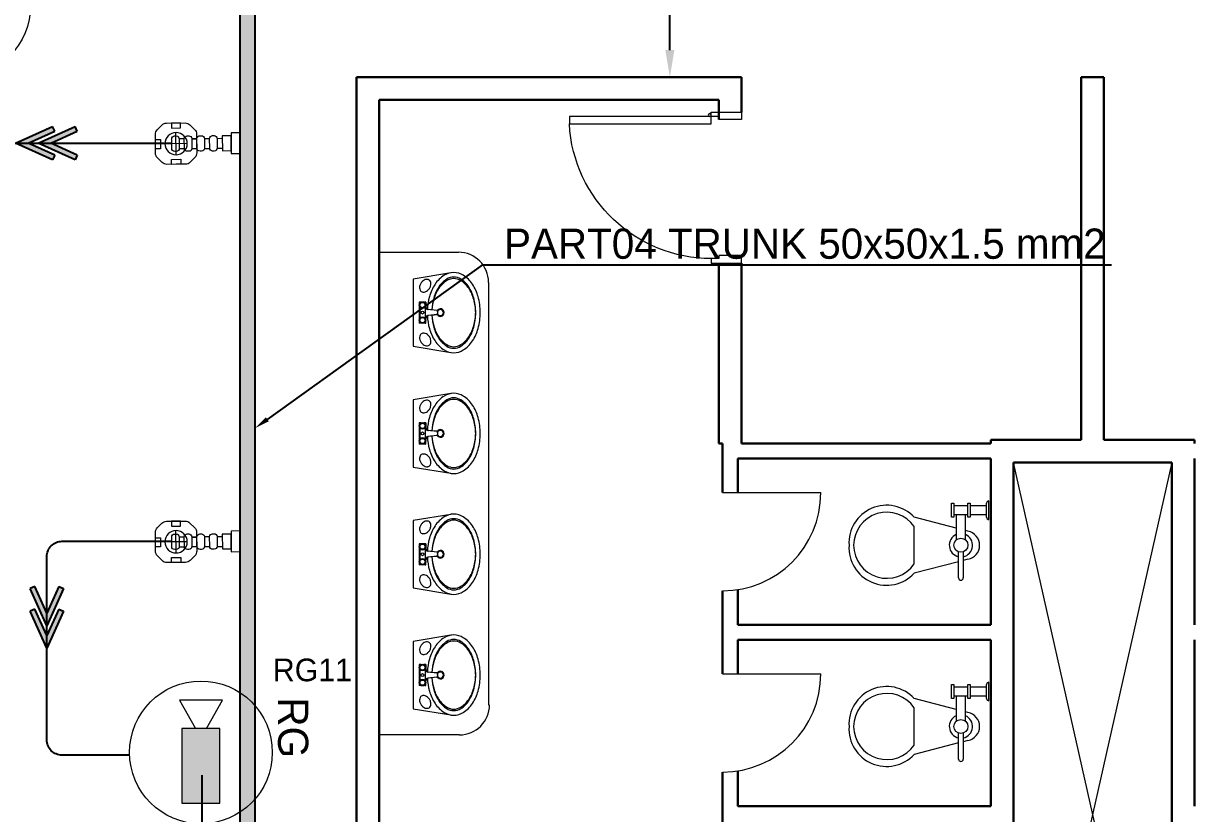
# Model space of a CAD drawing. Extents: x -15 to 352, y 223 to 399.
# Drawn here: x 43.92 to 51.68, y 341.4 to 346.63 of the extents above; entities that cross this region are included whole.
import ezdxf
from ezdxf import colors
from ezdxf.entities.mleader import LeaderData, LeaderLine
from ezdxf.enums import TextEntityAlignment as Align
from ezdxf.math import Vec2, Vec3

# ---------------------------------------------------------------- set-up
doc = ezdxf.new("R2010")
doc.units = 0
doc.header["$LTSCALE"] = 0.15
doc.linetypes.add('CONTINOUS', pattern=[0])
doc.layers.get('0').update_dxf_attribs({"color": 252})
doc.layers.get('Defpoints').update_dxf_attribs({"color": 252})
for name, color, linetype in [('0 CCTV', 252, 'Continuous'), ('0 sockets', 252, 'Continuous'), ('0 sound', 252, 'Continuous'), ('AUTOINCR', 7, 'Continuous'), ('CCTV', 4, 'Continuous'), ('CPTOOLS-TRAY', 1, 'Continuous')]:
    doc.layers.add(name, color=color, linetype=linetype)
for name, color, linetype, lineweight in [('0 LEGEND', 140, 'Continuous', 0), ('anal', 252, 'Continuous', 20), ('DOOR', 252, 'Continuous', 20), ('E-LT-CKT-NM', 7, 'Continuous', 30), ('EL-PULL BOX-50', 3, 'Continuous', 0), ('FIXT', 252, 'Continuous', 9), ('FUR', 252, 'Continuous', 9), ('sofa', 252, 'Continuous', 9), ('T-CCTV', 7, 'Continuous', 0), ('TMG-LC-ACCEORISE', 1, 'Continuous', 0), ('wall', 252, 'Continuous', 30), ('WC', 252, 'Continuous', 9)]:
    doc.layers.add(name, color=color, linetype=linetype, lineweight=lineweight)
doc.styles.add('SDC-TEXT-ARB', font='sdc-arb.shx')
doc.dimstyles.get("Standard").update_dxf_attribs({"dimtxt": 0.18, "dimasz": 0.18, "dimexe": 0.18, "dimexo": 0.0625, "dimgap": 0.09, "dimtad": 0, "dimtih": 1, "dimtoh": 1, "dimdec": 4, "dimzin": 0, "dimdsep": 46, "dimtxsty": 'Standard', "dimcen": 0.09, "dimadec": 0, "dimazin": 0, "dimtfac": 1, "dimtdec": 4, "dimtofl": 0, "dimtmove": 0, "dimatfit": 3, "dimfxl": 1, "dimtolj": 1, "dimtzin": 0, "dimarcsym": 0})

# ---------------------------------------------------------------- blocks, each defined once
blk = doc.blocks.new('D100')
at = {"layer": 'DOOR'}
for points in [[(0.03, 0.2), (0.03, 1.14), (0.0785, 1.14), (0.0785, 0.2)], [(0.03, 0.2), (0, 0.2), (0, 0), (0.05, 0), (0.05, 0.15), (0.03, 0.15)], [(0.97, 0.2), (1, 0.2), (1, 0), (0.95, 0), (0.95, 0.15), (0.97, 0.15)]]:
    blk.add_lwpolyline(points, close=True, dxfattribs=at)
blk.add_circle((0.02, 0.21), 0.01, dxfattribs=at)
blk.add_arc((0.0286, 0.2), 0.9414, 0.00288, 86.9663, dxfattribs=at)
blk = doc.blocks.new('ARCH')
at = {"layer": 'anal'}
for p, q in [((46.275, 345.1171), (46.8, 345.1171)), ((47, 344.9171), (47, 342.1171)), ((46.8062, 341.9207), (46.275, 341.9207))]:
    blk.add_line(p, q, dxfattribs=at)
for centre, start, end in [((46.8, 344.9171), 0, 90), ((46.8062, 342.1207), 270, 0)]:
    blk.add_arc(centre, 0.2, start, end, dxfattribs=at)
at = {"layer": 'DOOR'}
for p, q in [((48.55, 343.525), (49.2, 343.525)), ((48.55, 342.325), (49.2, 342.325))]:
    blk.add_line(p, q, dxfattribs=at)
for centre in [(48.55, 343.525), (48.55, 342.325)]:
    blk.add_arc(centre, 0.65, 270, 0, dxfattribs=at)
at = {"layer": 'FIXT'}
for p, q in [((46.7501, 344.981), (46.5, 344.9396)), ((46.5, 344.9396), (46.5, 344.4946)), ((46.544, 344.7861), (46.5395, 344.7871)), ((46.5528, 344.7871), (46.5395, 344.7871)), ((46.5395, 344.7871), (46.5395, 344.6471)), ((46.544, 344.7861), (46.544, 344.7797)), ((46.5509, 344.7861), (46.544, 344.7861)), ((46.544, 344.7544), (46.544, 344.6797)), ((46.5845, 344.7871), (46.5712, 344.7871)), ((46.58, 344.7861), (46.5731, 344.7861)), ((46.58, 344.7861), (46.5845, 344.7871)), ((46.58, 344.7861), (46.58, 344.7797)), ((46.58, 344.7544), (46.58, 344.6797)), ((46.5845, 344.7871), (46.5845, 344.7562)), ((46.6621, 344.7303), (46.5979, 344.737)), ((46.6635, 344.7311), (46.616, 344.7351)), ((46.6621, 344.7303), (46.6635, 344.7311)), ((46.544, 344.6481), (46.5395, 344.6471)), ((46.5528, 344.6471), (46.5395, 344.6471)), ((46.544, 344.6481), (46.544, 344.6544)), ((46.5509, 344.6481), (46.544, 344.6481)), ((46.5845, 344.6471), (46.5712, 344.6471)), ((46.58, 344.6481), (46.5731, 344.6481)), ((46.58, 344.6481), (46.58, 344.6544)), ((46.58, 344.6481), (46.5845, 344.6471)), ((46.5845, 344.6471), (46.5845, 344.6779)), ((46.6621, 344.7038), (46.5979, 344.6971)), ((46.6635, 344.7031), (46.616, 344.699)), ((46.6621, 344.7038), (46.6635, 344.7031)), ((46.5, 344.4946), (46.7501, 344.4532)), ((46.7501, 344.181), (46.5, 344.1396)), ((46.5, 344.1396), (46.5, 343.6946)), ((46.544, 343.9861), (46.5395, 343.9871)), ((46.5528, 343.9871), (46.5395, 343.9871)), ((46.5395, 343.9871), (46.5395, 343.8471)), ((46.544, 343.9861), (46.544, 343.9797)), ((46.5509, 343.9861), (46.544, 343.9861)), ((46.544, 343.9544), (46.544, 343.8797)), ((46.5845, 343.9871), (46.5712, 343.9871)), ((46.58, 343.9861), (46.5731, 343.9861)), ((46.58, 343.9861), (46.5845, 343.9871)), ((46.58, 343.9861), (46.58, 343.9797)), ((46.58, 343.9544), (46.58, 343.8797)), ((46.5845, 343.9871), (46.5845, 343.9562)), ((46.5845, 343.8471), (46.5845, 343.8779)), ((46.6621, 343.9303), (46.5979, 343.937)), ((46.6621, 343.9038), (46.5979, 343.8971)), ((46.6635, 343.9311), (46.616, 343.9351)), ((46.6635, 343.9031), (46.616, 343.899)), ((46.6621, 343.9303), (46.6635, 343.9311)), ((46.6621, 343.9038), (46.6635, 343.9031)), ((46.544, 343.8481), (46.5395, 343.8471)), ((46.5528, 343.8471), (46.5395, 343.8471)), ((46.544, 343.8481), (46.544, 343.8544)), ((46.5509, 343.8481), (46.544, 343.8481)), ((46.5845, 343.8471), (46.5712, 343.8471)), ((46.58, 343.8481), (46.5731, 343.8481)), ((46.58, 343.8481), (46.58, 343.8544)), ((46.58, 343.8481), (46.5845, 343.8471)), ((46.5, 343.6946), (46.7501, 343.6532)), ((46.7501, 343.381), (46.5, 343.3396)), ((46.5, 343.3396), (46.5, 342.8946)), ((46.5395, 343.1871), (46.5395, 343.0471)), ((46.544, 343.1861), (46.5395, 343.1871)), ((46.5528, 343.1871), (46.5395, 343.1871)), ((46.544, 343.1861), (46.544, 343.1797)), ((46.5509, 343.1861), (46.544, 343.1861)), ((46.5845, 343.1871), (46.5712, 343.1871)), ((46.58, 343.1861), (46.5731, 343.1861)), ((46.58, 343.1861), (46.5845, 343.1871)), ((46.58, 343.1861), (46.58, 343.1797)), ((46.5845, 343.1871), (46.5845, 343.1562)), ((46.544, 343.1544), (46.544, 343.0797)), ((46.58, 343.1544), (46.58, 343.0797)), ((46.6621, 343.1303), (46.5979, 343.137)), ((46.6621, 343.1038), (46.5979, 343.0971)), ((46.6635, 343.1311), (46.616, 343.1351)), ((46.6635, 343.1031), (46.616, 343.099)), ((46.6621, 343.1303), (46.6635, 343.1311)), ((46.6621, 343.1038), (46.6635, 343.1031)), ((46.544, 343.0481), (46.5395, 343.0471)), ((46.5528, 343.0471), (46.5395, 343.0471)), ((46.544, 343.0481), (46.544, 343.0544)), ((46.5509, 343.0481), (46.544, 343.0481)), ((46.5845, 343.0471), (46.5712, 343.0471)), ((46.58, 343.0481), (46.5731, 343.0481)), ((46.58, 343.0481), (46.58, 343.0544)), ((46.58, 343.0481), (46.5845, 343.0471)), ((46.5845, 343.0471), (46.5845, 343.0779)), ((46.5, 342.8946), (46.7501, 342.8532)), ((46.7501, 342.581), (46.5, 342.5396)), ((46.5, 342.5396), (46.5, 342.0946)), ((46.544, 342.3861), (46.5395, 342.3871)), ((46.5528, 342.3871), (46.5395, 342.3871)), ((46.5395, 342.3871), (46.5395, 342.2471)), ((46.544, 342.3861), (46.544, 342.3797)), ((46.5509, 342.3861), (46.544, 342.3861)), ((46.544, 342.3544), (46.544, 342.2797)), ((46.5845, 342.3871), (46.5712, 342.3871)), ((46.58, 342.3861), (46.5731, 342.3861)), ((46.58, 342.3861), (46.5845, 342.3871)), ((46.58, 342.3861), (46.58, 342.3797)), ((46.58, 342.3544), (46.58, 342.2797)), ((46.5845, 342.3871), (46.5845, 342.3562)), ((46.6621, 342.3303), (46.5979, 342.337)), ((46.6635, 342.3311), (46.616, 342.3351)), ((46.6621, 342.3303), (46.6635, 342.3311)), ((46.544, 342.2481), (46.5395, 342.2471)), ((46.5528, 342.2471), (46.5395, 342.2471)), ((46.544, 342.2481), (46.544, 342.2544)), ((46.5509, 342.2481), (46.544, 342.2481)), ((46.5845, 342.2471), (46.5712, 342.2471)), ((46.58, 342.2481), (46.5731, 342.2481)), ((46.58, 342.2481), (46.58, 342.2544)), ((46.58, 342.2481), (46.5845, 342.2471)), ((46.5845, 342.2471), (46.5845, 342.2779)), ((46.6621, 342.3038), (46.5979, 342.2971)), ((46.6635, 342.3031), (46.616, 342.299)), ((46.6621, 342.3038), (46.6635, 342.3031)), ((46.5, 342.0946), (46.7501, 342.0532))]:
    blk.add_line(p, q, dxfattribs=at)
for centre, radius in [((46.562, 344.7671), 0.022), ((46.562, 344.7671), 0.0173), ((46.562, 344.7171), 0.0095), ((46.562, 344.6671), 0.022), ((46.562, 344.6671), 0.0173), ((46.562, 343.9671), 0.022), ((46.562, 343.9671), 0.0173), ((46.562, 343.8671), 0.022), ((46.562, 343.8671), 0.0173), ((46.562, 343.9171), 0.0095), ((46.562, 343.1671), 0.022), ((46.562, 343.1671), 0.0173), ((46.562, 343.1171), 0.0095), ((46.562, 343.0671), 0.022), ((46.562, 343.0671), 0.0173), ((46.562, 342.3671), 0.022), ((46.562, 342.3671), 0.0173), ((46.562, 342.3171), 0.0095), ((46.562, 342.2671), 0.022), ((46.562, 342.2671), 0.0173)]:
    blk.add_circle(centre, radius, dxfattribs=at)
for centre, radius, start, end in [((46.8136, 344.7936), 0.2016, 122.07252, 146.53462), ((46.7695, 344.864), 0.1186, 90, 122.07252), ((46.7695, 344.864), 0.1186, 57.92748, 90), ((46.7254, 344.7936), 0.2016, 33.46538, 57.92748), ((46.5908, 344.8827), 0.0477, 162.15178, 181.68972), ((46.5791, 344.8823), 0.036, 181.68972, 205.92952), ((46.6056, 344.8779), 0.0632, 145, 162.15178), ((46.6056, 344.8779), 0.0632, 127.84822, 145), ((46.5961, 344.8902), 0.0477, 108.31028, 127.84822), ((46.5924, 344.9013), 0.036, 84.07048, 108.31028), ((46.5561, 344.9126), 0.0632, 307.84822, 325), ((46.5936, 344.9135), 0.0237, 55, 84.07048), ((46.5936, 344.9135), 0.0237, 25.92952, 55), ((46.5561, 344.9126), 0.0632, 325, 342.15178), ((46.8836, 344.7474), 0.2855, 146.53462, 164.68757), ((46.5826, 344.9082), 0.036, 1.68972, 25.92952), ((46.5708, 344.9078), 0.0477, 342.15178, 1.68972), ((46.8836, 344.7474), 0.2555, 146.53462, 164.68757), ((46.8836, 344.7374), 0.2555, 146.53462, 164.68757), ((46.8136, 344.7936), 0.1716, 122.07252, 146.53462), ((46.8136, 344.7836), 0.1716, 122.07252, 146.53462), ((46.7695, 344.864), 0.0886, 90, 122.07252), ((46.7695, 344.854), 0.0886, 90, 122.07252), ((46.7695, 344.864), 0.0886, 57.92748, 90), ((46.7695, 344.854), 0.0886, 57.92748, 90), ((46.7254, 344.7936), 0.1716, 33.46538, 57.92748), ((46.7254, 344.7836), 0.1716, 33.46538, 57.92748), ((46.6554, 344.7474), 0.2555, 15.31243, 33.46538), ((46.6554, 344.7374), 0.2555, 15.31243, 33.46538), ((46.6554, 344.7474), 0.2855, 15.31243, 33.46538), ((46.568, 344.8769), 0.0237, 205.92952, 235), ((46.568, 344.8769), 0.0237, 235, 264.07048), ((46.5693, 344.8892), 0.036, 264.07048, 288.31028), ((46.5656, 344.9003), 0.0477, 288.31028, 307.84822), ((46.9943, 344.7171), 0.4003, 164.68757, 176.8829), ((46.9943, 344.7171), 0.3703, 164.68757, 177.31327), ((46.9943, 344.7071), 0.3703, 164.68757, 175.77096), ((46.5447, 344.7171), 0.3703, 0, 15.31243), ((46.5447, 344.7071), 0.3703, 1.54763, 15.31243), ((46.5447, 344.7171), 0.4003, 0, 15.31243), ((46.5333, 344.7671), 0.0115, 315.8561, 44.1439), ((46.562, 344.7958), 0.0115, 225.8561, 314.1439), ((46.562, 344.7383), 0.0115, 45.8561, 134.1439), ((46.5907, 344.7671), 0.0115, 135.8561, 224.1439), ((46.6, 344.7569), 0.02, 186.65267, 264.02226), ((46.6045, 344.7562), 0.02, 180, 254.93868), ((46.681, 344.7171), 0.025, 211.88267, 148.11733), ((46.5652, 344.7171), 0.0978, 352.2121, 7.7879), ((46.5655, 344.7171), 0.099, 351.872, 8.128), ((46.681, 344.7171), 0.02, 90, 148.50071), ((46.681, 344.7171), 0.02, 270, 90), ((46.5333, 344.6671), 0.0115, 315.8561, 44.1439), ((46.562, 344.6958), 0.0115, 225.8561, 314.1439), ((46.562, 344.6383), 0.0115, 45.8561, 134.1439), ((46.5907, 344.6671), 0.0115, 135.8561, 224.1439), ((46.6, 344.6772), 0.02, 95.97774, 173.34733), ((46.6045, 344.6779), 0.02, 105.06132, 180), ((46.9943, 344.7171), 0.4003, 183.1171, 195.31243), ((46.9943, 344.7171), 0.3703, 182.68673, 195.31243), ((46.9943, 344.7271), 0.3703, 184.22904, 195.31243), ((46.681, 344.7171), 0.02, 211.49929, 270), ((46.5447, 344.7271), 0.3703, 344.68757, 358.45237), ((46.5447, 344.7171), 0.3703, 344.68757, 0), ((46.5447, 344.7171), 0.4003, 344.68757, 0), ((46.5791, 344.5518), 0.036, 154.07048, 178.31028), ((46.568, 344.5572), 0.0237, 125, 154.07048), ((46.568, 344.5572), 0.0237, 95.92952, 125), ((46.5693, 344.545), 0.036, 71.68972, 95.92952), ((46.5656, 344.5338), 0.0477, 52.15178, 71.68972), ((46.5561, 344.5216), 0.0632, 35, 52.15178), ((46.8836, 344.6868), 0.2855, 195.31243, 213.46538), ((46.8836, 344.6968), 0.2555, 195.31243, 213.46538), ((46.8836, 344.6868), 0.2555, 195.31243, 213.46538), ((46.6554, 344.6968), 0.2555, 326.53462, 344.68757), ((46.6554, 344.6868), 0.2555, 326.53462, 344.68757), ((46.6554, 344.6868), 0.2855, 326.53462, 344.68757), ((46.5908, 344.5515), 0.0477, 178.31028, 197.84822), ((46.6056, 344.5562), 0.0632, 197.84822, 215), ((46.6056, 344.5562), 0.0632, 215, 232.15178), ((46.5961, 344.544), 0.0477, 232.15178, 251.68972), ((46.5924, 344.5328), 0.036, 251.68972, 275.92952), ((46.5936, 344.5206), 0.0237, 275.92952, 305), ((46.5936, 344.5206), 0.0237, 305, 334.07048), ((46.5561, 344.5216), 0.0632, 17.84822, 35), ((46.5826, 344.526), 0.036, 334.07048, 358.31028), ((46.5708, 344.5263), 0.0477, 358.31028, 17.84822), ((46.8136, 344.6405), 0.2016, 213.46538, 237.92748), ((46.8136, 344.6505), 0.1716, 213.46538, 237.92748), ((46.8136, 344.6405), 0.1716, 213.46538, 237.92748), ((46.7695, 344.5801), 0.0886, 237.92748, 270), ((46.7695, 344.5701), 0.0886, 237.92748, 270), ((46.7695, 344.5801), 0.0886, 270, 302.07252), ((46.7695, 344.5701), 0.0886, 270, 302.07252), ((46.7254, 344.6505), 0.1716, 302.07252, 326.53462), ((46.7254, 344.6405), 0.1716, 302.07252, 326.53462), ((46.7254, 344.6405), 0.2016, 302.07252, 326.53462), ((46.7695, 344.5701), 0.1186, 237.92748, 270), ((46.7695, 344.5701), 0.1186, 270, 302.07252), ((46.7695, 344.064), 0.1186, 90, 122.07252), ((46.7695, 344.064), 0.1186, 57.92748, 90), ((46.6056, 344.0779), 0.0632, 145, 162.15178), ((46.6056, 344.0779), 0.0632, 127.84822, 145), ((46.5961, 344.0902), 0.0477, 108.31028, 127.84822), ((46.5924, 344.1013), 0.036, 84.07048, 108.31028), ((46.5936, 344.1135), 0.0237, 55, 84.07048), ((46.5936, 344.1135), 0.0237, 25.92952, 55), ((46.8836, 343.9474), 0.2855, 146.53462, 164.68757), ((46.5826, 344.1082), 0.036, 1.68972, 25.92952), ((46.5708, 344.1078), 0.0477, 342.15178, 1.68972), ((46.8136, 343.9936), 0.2016, 122.07252, 146.53462), ((46.8136, 343.9936), 0.1716, 122.07252, 146.53462), ((46.8136, 343.9836), 0.1716, 122.07252, 146.53462), ((46.7695, 344.064), 0.0886, 90, 122.07252), ((46.7695, 344.054), 0.0886, 90, 122.07252), ((46.7695, 344.064), 0.0886, 57.92748, 90), ((46.7695, 344.054), 0.0886, 57.92748, 90), ((46.7254, 343.9936), 0.1716, 33.46538, 57.92748), ((46.7254, 343.9836), 0.1716, 33.46538, 57.92748), ((46.7254, 343.9936), 0.2016, 33.46538, 57.92748), ((46.6554, 343.9474), 0.2855, 15.31243, 33.46538), ((46.5908, 344.0827), 0.0477, 162.15178, 181.68972), ((46.5791, 344.0823), 0.036, 181.68972, 205.92952), ((46.568, 344.0769), 0.0237, 205.92952, 235), ((46.568, 344.0769), 0.0237, 235, 264.07048), ((46.5693, 344.0892), 0.036, 264.07048, 288.31028), ((46.5656, 344.1003), 0.0477, 288.31028, 307.84822), ((46.9943, 343.9171), 0.4003, 164.68757, 176.8829), ((46.5561, 344.1126), 0.0632, 307.84822, 325), ((46.5561, 344.1126), 0.0632, 325, 342.15178), ((46.8836, 343.9474), 0.2555, 146.53462, 164.68757), ((46.8836, 343.9374), 0.2555, 146.53462, 164.68757), ((46.6554, 343.9474), 0.2555, 15.31243, 33.46538), ((46.6554, 343.9374), 0.2555, 15.31243, 33.46538), ((46.5447, 343.9171), 0.4003, 0, 15.31243), ((46.5333, 343.9671), 0.0115, 315.8561, 44.1439), ((46.562, 343.9958), 0.0115, 225.8561, 314.1439), ((46.562, 343.9383), 0.0115, 45.8561, 134.1439), ((46.5907, 343.9671), 0.0115, 135.8561, 224.1439), ((46.6, 343.9569), 0.02, 186.65267, 264.02226), ((46.6045, 343.9562), 0.02, 180, 254.93868), ((46.9943, 343.9171), 0.3703, 164.68757, 177.31327), ((46.9943, 343.9071), 0.3703, 164.68757, 175.77096), ((46.5447, 343.9171), 0.3703, 0, 15.31243), ((46.5447, 343.9071), 0.3703, 1.54763, 15.31243), ((46.5333, 343.8671), 0.0115, 315.8561, 44.1439), ((46.562, 343.8958), 0.0115, 225.8561, 314.1439), ((46.5907, 343.8671), 0.0115, 135.8561, 224.1439), ((46.6, 343.8772), 0.02, 95.97774, 173.34733), ((46.6045, 343.8779), 0.02, 105.06132, 180), ((46.9943, 343.9171), 0.4003, 183.1171, 195.31243), ((46.9943, 343.9171), 0.3703, 182.68673, 195.31243), ((46.9943, 343.9271), 0.3703, 184.22904, 195.31243), ((46.681, 343.9171), 0.025, 211.88267, 148.11733), ((46.5652, 343.9171), 0.0978, 352.2121, 7.7879), ((46.5655, 343.9171), 0.099, 351.872, 8.128), ((46.681, 343.9171), 0.02, 90, 148.50071), ((46.681, 343.9171), 0.02, 211.49929, 270), ((46.681, 343.9171), 0.02, 270, 90), ((46.5447, 343.9271), 0.3703, 344.68757, 358.45237), ((46.5447, 343.9171), 0.3703, 344.68757, 0), ((46.5447, 343.9171), 0.4003, 344.68757, 0), ((46.562, 343.8383), 0.0115, 45.8561, 134.1439), ((46.8836, 343.8868), 0.2855, 195.31243, 213.46538), ((46.8836, 343.8968), 0.2555, 195.31243, 213.46538), ((46.8836, 343.8868), 0.2555, 195.31243, 213.46538), ((46.6554, 343.8968), 0.2555, 326.53462, 344.68757), ((46.6554, 343.8868), 0.2555, 326.53462, 344.68757), ((46.6554, 343.8868), 0.2855, 326.53462, 344.68757), ((46.5791, 343.7518), 0.036, 154.07048, 178.31028), ((46.5908, 343.7515), 0.0477, 178.31028, 197.84822), ((46.6056, 343.7562), 0.0632, 197.84822, 215), ((46.568, 343.7572), 0.0237, 125, 154.07048), ((46.6056, 343.7562), 0.0632, 215, 232.15178), ((46.568, 343.7572), 0.0237, 95.92952, 125), ((46.5693, 343.745), 0.036, 71.68972, 95.92952), ((46.5656, 343.7338), 0.0477, 52.15178, 71.68972), ((46.5561, 343.7216), 0.0632, 35, 52.15178), ((46.5561, 343.7216), 0.0632, 17.84822, 35), ((46.5826, 343.726), 0.036, 334.07048, 358.31028), ((46.5708, 343.7263), 0.0477, 358.31028, 17.84822), ((46.8136, 343.8405), 0.2016, 213.46538, 237.92748), ((46.8136, 343.8505), 0.1716, 213.46538, 237.92748), ((46.8136, 343.8405), 0.1716, 213.46538, 237.92748), ((46.7254, 343.8505), 0.1716, 302.07252, 326.53462), ((46.7254, 343.8405), 0.1716, 302.07252, 326.53462), ((46.7254, 343.8405), 0.2016, 302.07252, 326.53462), ((46.5961, 343.744), 0.0477, 232.15178, 251.68972), ((46.5924, 343.7328), 0.036, 251.68972, 275.92952), ((46.5936, 343.7206), 0.0237, 275.92952, 305), ((46.5936, 343.7206), 0.0237, 305, 334.07048), ((46.7695, 343.7701), 0.1186, 237.92748, 270), ((46.7695, 343.7801), 0.0886, 237.92748, 270), ((46.7695, 343.7701), 0.0886, 237.92748, 270), ((46.7695, 343.7801), 0.0886, 270, 302.07252), ((46.7695, 343.7701), 0.0886, 270, 302.07252), ((46.7695, 343.7701), 0.1186, 270, 302.07252), ((46.6056, 343.2779), 0.0632, 127.84822, 145), ((46.5961, 343.2902), 0.0477, 108.31028, 127.84822), ((46.5924, 343.3013), 0.036, 84.07048, 108.31028), ((46.5936, 343.3135), 0.0237, 55, 84.07048), ((46.5936, 343.3135), 0.0237, 25.92952, 55), ((46.8136, 343.1936), 0.2016, 122.07252, 146.53462), ((46.8136, 343.1936), 0.1716, 122.07252, 146.53462), ((46.8136, 343.1836), 0.1716, 122.07252, 146.53462), ((46.7695, 343.264), 0.1186, 90, 122.07252), ((46.7695, 343.264), 0.0886, 90, 122.07252), ((46.7695, 343.254), 0.0886, 90, 122.07252), ((46.7695, 343.264), 0.1186, 57.92748, 90), ((46.7695, 343.264), 0.0886, 57.92748, 90), ((46.7695, 343.254), 0.0886, 57.92748, 90), ((46.7254, 343.1936), 0.1716, 33.46538, 57.92748), ((46.7254, 343.1836), 0.1716, 33.46538, 57.92748), ((46.7254, 343.1936), 0.2016, 33.46538, 57.92748), ((46.5908, 343.2827), 0.0477, 162.15178, 181.68972), ((46.5791, 343.2823), 0.036, 181.68972, 205.92952), ((46.6056, 343.2779), 0.0632, 145, 162.15178), ((46.568, 343.2769), 0.0237, 205.92952, 235), ((46.568, 343.2769), 0.0237, 235, 264.07048), ((46.5693, 343.2892), 0.036, 264.07048, 288.31028), ((46.5656, 343.3003), 0.0477, 288.31028, 307.84822), ((46.5561, 343.3126), 0.0632, 307.84822, 325), ((46.5561, 343.3126), 0.0632, 325, 342.15178), ((46.8836, 343.1474), 0.2855, 146.53462, 164.68757), ((46.5826, 343.3082), 0.036, 1.68972, 25.92952), ((46.5708, 343.3078), 0.0477, 342.15178, 1.68972), ((46.8836, 343.1474), 0.2555, 146.53462, 164.68757), ((46.8836, 343.1374), 0.2555, 146.53462, 164.68757), ((46.6554, 343.1474), 0.2555, 15.31243, 33.46538), ((46.6554, 343.1374), 0.2555, 15.31243, 33.46538), ((46.6554, 343.1474), 0.2855, 15.31243, 33.46538), ((46.5333, 343.1671), 0.0115, 315.8561, 44.1439), ((46.562, 343.1958), 0.0115, 225.8561, 314.1439), ((46.5907, 343.1671), 0.0115, 135.8561, 224.1439), ((46.9943, 343.1171), 0.4003, 164.68757, 176.8829), ((46.9943, 343.1171), 0.3703, 164.68757, 177.31327), ((46.9943, 343.1071), 0.3703, 164.68757, 175.77096), ((46.5447, 343.1171), 0.3703, 0, 15.31243), ((46.5447, 343.1071), 0.3703, 1.54763, 15.31243), ((46.5447, 343.1171), 0.4003, 0, 15.31243), ((46.562, 343.1383), 0.0115, 45.8561, 134.1439), ((46.6, 343.1569), 0.02, 186.65267, 264.02226), ((46.6, 343.0772), 0.02, 95.97774, 173.34733), ((46.6045, 343.1562), 0.02, 180, 254.93868), ((46.6045, 343.0779), 0.02, 105.06132, 180), ((46.9943, 343.1171), 0.4003, 183.1171, 195.31243), ((46.9943, 343.1171), 0.3703, 182.68673, 195.31243), ((46.9943, 343.1271), 0.3703, 184.22904, 195.31243), ((46.681, 343.1171), 0.025, 211.88267, 148.11733), ((46.5652, 343.1171), 0.0978, 352.2121, 7.7879), ((46.5655, 343.1171), 0.099, 351.872, 8.128), ((46.681, 343.1171), 0.02, 90, 148.50071), ((46.681, 343.1171), 0.02, 211.49929, 270), ((46.681, 343.1171), 0.02, 270, 90), ((46.5447, 343.1271), 0.3703, 344.68757, 358.45237), ((46.5447, 343.1171), 0.3703, 344.68757, 0), ((46.5447, 343.1171), 0.4003, 344.68757, 0), ((46.5333, 343.0671), 0.0115, 315.8561, 44.1439), ((46.562, 343.0958), 0.0115, 225.8561, 314.1439), ((46.562, 343.0383), 0.0115, 45.8561, 134.1439), ((46.5907, 343.0671), 0.0115, 135.8561, 224.1439), ((46.8836, 343.0968), 0.2555, 195.31243, 213.46538), ((46.8836, 343.0868), 0.2555, 195.31243, 213.46538), ((46.6554, 343.0968), 0.2555, 326.53462, 344.68757), ((46.6554, 343.0868), 0.2555, 326.53462, 344.68757), ((46.5791, 342.9518), 0.036, 154.07048, 178.31028), ((46.5908, 342.9515), 0.0477, 178.31028, 197.84822), ((46.6056, 342.9562), 0.0632, 197.84822, 215), ((46.568, 342.9572), 0.0237, 125, 154.07048), ((46.568, 342.9572), 0.0237, 95.92952, 125), ((46.5693, 342.945), 0.036, 71.68972, 95.92952), ((46.5656, 342.9338), 0.0477, 52.15178, 71.68972), ((46.5561, 342.9216), 0.0632, 35, 52.15178), ((46.5561, 342.9216), 0.0632, 17.84822, 35), ((46.8836, 343.0868), 0.2855, 195.31243, 213.46538), ((46.5708, 342.9263), 0.0477, 358.31028, 17.84822), ((46.8136, 343.0505), 0.1716, 213.46538, 237.92748), ((46.8136, 343.0405), 0.1716, 213.46538, 237.92748), ((46.7254, 343.0505), 0.1716, 302.07252, 326.53462), ((46.7254, 343.0405), 0.1716, 302.07252, 326.53462), ((46.6554, 343.0868), 0.2855, 326.53462, 344.68757), ((46.6056, 342.9562), 0.0632, 215, 232.15178), ((46.5961, 342.944), 0.0477, 232.15178, 251.68972), ((46.5924, 342.9328), 0.036, 251.68972, 275.92952), ((46.5936, 342.9206), 0.0237, 275.92952, 305), ((46.5936, 342.9206), 0.0237, 305, 334.07048), ((46.5826, 342.926), 0.036, 334.07048, 358.31028), ((46.8136, 343.0405), 0.2016, 213.46538, 237.92748), ((46.7695, 342.9701), 0.1186, 237.92748, 270), ((46.7695, 342.9801), 0.0886, 237.92748, 270), ((46.7695, 342.9701), 0.0886, 237.92748, 270), ((46.7695, 342.9801), 0.0886, 270, 302.07252), ((46.7695, 342.9701), 0.0886, 270, 302.07252), ((46.7695, 342.9701), 0.1186, 270, 302.07252), ((46.7254, 343.0405), 0.2016, 302.07252, 326.53462), ((46.8136, 342.3936), 0.2016, 122.07252, 146.53462), ((46.7695, 342.464), 0.1186, 90, 122.07252), ((46.7695, 342.464), 0.0886, 90, 122.07252), ((46.7695, 342.464), 0.1186, 57.92748, 90), ((46.7695, 342.464), 0.0886, 57.92748, 90), ((46.7254, 342.3936), 0.2016, 33.46538, 57.92748), ((46.5908, 342.4827), 0.0477, 162.15178, 181.68972), ((46.5791, 342.4823), 0.036, 181.68972, 205.92952), ((46.6056, 342.4779), 0.0632, 145, 162.15178), ((46.6056, 342.4779), 0.0632, 127.84822, 145), ((46.5961, 342.4902), 0.0477, 108.31028, 127.84822), ((46.5924, 342.5013), 0.036, 84.07048, 108.31028), ((46.5561, 342.5126), 0.0632, 307.84822, 325), ((46.5936, 342.5135), 0.0237, 55, 84.07048), ((46.5936, 342.5135), 0.0237, 25.92952, 55), ((46.5561, 342.5126), 0.0632, 325, 342.15178), ((46.8836, 342.3474), 0.2855, 146.53462, 164.68757), ((46.5826, 342.5082), 0.036, 1.68972, 25.92952), ((46.5708, 342.5078), 0.0477, 342.15178, 1.68972), ((46.8836, 342.3474), 0.2555, 146.53462, 164.68757), ((46.8836, 342.3374), 0.2555, 146.53462, 164.68757), ((46.8136, 342.3936), 0.1716, 122.07252, 146.53462), ((46.8136, 342.3836), 0.1716, 122.07252, 146.53462), ((46.7695, 342.454), 0.0886, 90, 122.07252), ((46.7695, 342.454), 0.0886, 57.92748, 90), ((46.7254, 342.3936), 0.1716, 33.46538, 57.92748), ((46.7254, 342.3836), 0.1716, 33.46538, 57.92748), ((46.6554, 342.3474), 0.2555, 15.31243, 33.46538), ((46.6554, 342.3374), 0.2555, 15.31243, 33.46538), ((46.6554, 342.3474), 0.2855, 15.31243, 33.46538), ((46.568, 342.4769), 0.0237, 205.92952, 235), ((46.568, 342.4769), 0.0237, 235, 264.07048), ((46.5693, 342.4892), 0.036, 264.07048, 288.31028), ((46.5656, 342.5003), 0.0477, 288.31028, 307.84822), ((46.9943, 342.3171), 0.4003, 164.68757, 176.8829), ((46.9943, 342.3171), 0.3703, 164.68757, 177.31327), ((46.9943, 342.3071), 0.3703, 164.68757, 175.77096), ((46.5447, 342.3171), 0.3703, 0, 15.31243), ((46.5447, 342.3071), 0.3703, 1.54763, 15.31243), ((46.5447, 342.3171), 0.4003, 0, 15.31243), ((46.5333, 342.3671), 0.0115, 315.8561, 44.1439), ((46.562, 342.3958), 0.0115, 225.8561, 314.1439), ((46.562, 342.3383), 0.0115, 45.8561, 134.1439), ((46.5907, 342.3671), 0.0115, 135.8561, 224.1439), ((46.6, 342.3569), 0.02, 186.65267, 264.02226), ((46.6045, 342.3562), 0.02, 180, 254.93868), ((46.681, 342.3171), 0.025, 211.88267, 148.11733), ((46.5652, 342.3171), 0.0978, 352.2121, 7.7879), ((46.5655, 342.3171), 0.099, 351.872, 8.128), ((46.681, 342.3171), 0.02, 90, 148.50071), ((46.681, 342.3171), 0.02, 270, 90), ((46.5447, 342.3271), 0.3703, 344.68757, 358.45237), ((46.5447, 342.3171), 0.3703, 344.68757, 0), ((46.5447, 342.3171), 0.4003, 344.68757, 0), ((46.5333, 342.2671), 0.0115, 315.8561, 44.1439), ((46.562, 342.2958), 0.0115, 225.8561, 314.1439), ((46.562, 342.2383), 0.0115, 45.8561, 134.1439), ((46.5907, 342.2671), 0.0115, 135.8561, 224.1439), ((46.6, 342.2772), 0.02, 95.97774, 173.34733), ((46.6045, 342.2779), 0.02, 105.06132, 180), ((46.9943, 342.3171), 0.4003, 183.1171, 195.31243), ((46.9943, 342.3171), 0.3703, 182.68673, 195.31243), ((46.9943, 342.3271), 0.3703, 184.22904, 195.31243), ((46.681, 342.3171), 0.02, 211.49929, 270), ((46.5791, 342.1518), 0.036, 154.07048, 178.31028), ((46.568, 342.1572), 0.0237, 125, 154.07048), ((46.568, 342.1572), 0.0237, 95.92952, 125), ((46.5693, 342.145), 0.036, 71.68972, 95.92952), ((46.5656, 342.1338), 0.0477, 52.15178, 71.68972), ((46.5561, 342.1216), 0.0632, 35, 52.15178), ((46.8836, 342.2868), 0.2855, 195.31243, 213.46538), ((46.8836, 342.2968), 0.2555, 195.31243, 213.46538), ((46.8836, 342.2868), 0.2555, 195.31243, 213.46538), ((46.6554, 342.2968), 0.2555, 326.53462, 344.68757), ((46.6554, 342.2868), 0.2555, 326.53462, 344.68757), ((46.6554, 342.2868), 0.2855, 326.53462, 344.68757), ((46.5908, 342.1515), 0.0477, 178.31028, 197.84822), ((46.6056, 342.1562), 0.0632, 197.84822, 215), ((46.6056, 342.1562), 0.0632, 215, 232.15178), ((46.5961, 342.144), 0.0477, 232.15178, 251.68972), ((46.5924, 342.1328), 0.036, 251.68972, 275.92952), ((46.5936, 342.1206), 0.0237, 275.92952, 305), ((46.5936, 342.1206), 0.0237, 305, 334.07048), ((46.5561, 342.1216), 0.0632, 17.84822, 35), ((46.5826, 342.126), 0.036, 334.07048, 358.31028), ((46.5708, 342.1263), 0.0477, 358.31028, 17.84822), ((46.8136, 342.2405), 0.2016, 213.46538, 237.92748), ((46.8136, 342.2505), 0.1716, 213.46538, 237.92748), ((46.8136, 342.2405), 0.1716, 213.46538, 237.92748), ((46.7695, 342.1801), 0.0886, 237.92748, 270), ((46.7695, 342.1701), 0.0886, 237.92748, 270), ((46.7695, 342.1801), 0.0886, 270, 302.07252), ((46.7695, 342.1701), 0.0886, 270, 302.07252), ((46.7254, 342.2505), 0.1716, 302.07252, 326.53462), ((46.7254, 342.2405), 0.1716, 302.07252, 326.53462), ((46.7254, 342.2405), 0.2016, 302.07252, 326.53462), ((46.7695, 342.1701), 0.1186, 237.92748, 270), ((46.7695, 342.1701), 0.1186, 270, 302.07252)]:
    blk.add_arc(centre, radius, start, end, dxfattribs=at)
at = {"layer": 'sofa'}
for p, q in [((51.5194, 339.1), (50.475, 343.725)), ((51.525, 343.725), (50.4806, 339.1))]:
    blk.add_line(p, q, dxfattribs=at)
at = {"layer": 'wall'}
for p, q in [((46.125, 346.275), (48.675, 346.275)), ((46.125, 339.15), (46.125, 346.275)), ((48.675, 346.275), (48.675, 346.045)), ((50.925, 346.275), (51.075, 346.275)), ((50.925, 343.875), (50.925, 346.275)), ((51.075, 343.875), (51.075, 346.275)), ((46.275, 346.125), (48.525, 346.125)), ((46.275, 339.15), (46.275, 346.125)), ((48.525, 346.125), (48.525, 345.995)), ((48.525, 345.045), (48.525, 343.85)), ((48.675, 345.045), (48.675, 343.85)), ((50.325, 343.875), (50.325, 343.85)), ((50.925, 343.875), (50.325, 343.875)), ((51.075, 343.875), (51.675, 343.875)), ((51.675, 343.875), (51.675, 343.85)), ((48.55, 343.85), (48.525, 343.85)), ((48.55, 343.85), (48.55, 343.525)), ((50.325, 343.85), (48.675, 343.85)), ((48.65, 343.75), (48.65, 343.525)), ((50.325, 343.75), (48.65, 343.75)), ((50.325, 343.75), (50.325, 342.65)), ((50.475, 343.725), (50.475, 339.075)), ((51, 343.725), (50.475, 343.725)), ((51, 343.725), (51.525, 343.725)), ((51.525, 343.725), (51.525, 339.075)), ((51.675, 343.75), (51.675, 342.65)), ((48.55, 342.875), (48.55, 342.325)), ((48.65, 342.8827), (48.65, 342.65)), ((50.325, 342.65), (48.65, 342.65)), ((48.65, 342.55), (48.65, 342.325)), ((50.325, 342.55), (48.65, 342.55)), ((50.325, 342.55), (50.325, 341.45)), ((51.675, 342.55), (51.675, 341.45)), ((48.55, 341.675), (48.55, 341.075)), ((48.65, 341.6827), (48.65, 341.45)), ((50.325, 341.45), (48.65, 341.45))]:
    blk.add_line(p, q, dxfattribs=at)
at = {"layer": 'WC'}
for p, q in [((50.0661, 343.362), (50.0661, 343.4547)), ((50.0661, 343.4547), (50.0815, 343.4547)), ((50.0815, 343.4547), (50.0815, 343.362)), ((50.0815, 343.4392), (50.1742, 343.4392)), ((50.1742, 343.362), (50.1742, 343.4547)), ((50.1742, 343.4547), (50.1897, 343.4547)), ((50.1897, 343.4547), (50.1897, 343.362)), ((50.1897, 343.4392), (50.2978, 343.4392)), ((50.2978, 343.362), (50.2978, 343.4547)), ((50.3132, 343.3465), (50.3132, 343.4701)), ((50.0972, 343.2894), (49.819, 343.362)), ((50.0815, 343.362), (50.0661, 343.362)), ((50.1742, 343.3774), (50.0815, 343.3774)), ((50.097, 343.3774), (50.097, 343.2112)), ((50.1588, 343.2108), (50.1588, 343.3774)), ((50.1897, 343.362), (50.1742, 343.362)), ((50.2978, 343.3774), (50.1897, 343.3774)), ((49.819, 343.0531), (49.819, 343.3002)), ((50.1742, 343.2693), (50.1584, 343.2735)), ((50.1124, 342.9605), (50.1124, 343.1334)), ((50.1433, 343.1334), (50.1433, 342.9605)), ((50.1122, 343.0678), (49.819, 342.9913)), ((50.1742, 343.084), (50.1431, 343.0759)), ((50.0661, 342.162), (50.0661, 342.2547)), ((50.0661, 342.2547), (50.0815, 342.2547)), ((50.0815, 342.2547), (50.0815, 342.162)), ((50.0815, 342.2392), (50.1742, 342.2392)), ((50.1742, 342.162), (50.1742, 342.2547)), ((50.1742, 342.2547), (50.1897, 342.2547)), ((50.1897, 342.2547), (50.1897, 342.162)), ((50.1897, 342.2392), (50.2978, 342.2392)), ((50.2978, 342.162), (50.2978, 342.2547)), ((50.3132, 342.1465), (50.3132, 342.2701)), ((50.0972, 342.0894), (49.819, 342.162)), ((50.0815, 342.162), (50.0661, 342.162)), ((50.1742, 342.1774), (50.0815, 342.1774)), ((50.097, 342.1774), (50.097, 342.0112)), ((50.1588, 342.0108), (50.1588, 342.1774)), ((50.1897, 342.162), (50.1742, 342.162)), ((50.2978, 342.1774), (50.1897, 342.1774)), ((49.819, 341.8531), (49.819, 342.1002)), ((50.1742, 342.0693), (50.1584, 342.0735)), ((50.1124, 341.7605), (50.1124, 341.9334)), ((50.1433, 341.9334), (50.1433, 341.7605)), ((50.1122, 341.8678), (49.819, 341.7913)), ((50.1742, 341.884), (50.1431, 341.8759))]:
    blk.add_line(p, q, dxfattribs=at)
for centre in [(50.1279, 343.1767), (50.1279, 341.9767)]:
    blk.add_circle(centre, 0.0463, dxfattribs=at)
for centre, radius, start, end in [((49.6362, 343.1914), 0.25, 43.01722, 183.38), ((50.3139, 343.454), 0.0161, 92.4084, 177.5916), ((49.6376, 343.1755), 0.2201, 34.50543, 179.7), ((50.3139, 343.3627), 0.0161, 182.4084, 267.5916), ((50.1279, 343.1767), 0.0772, 113.4137, 258.1237), ((50.1279, 343.1767), 0.0772, 281.423, 67.14953), ((50.1572, 343.1767), 0.0942, 280.3889, 79.61114), ((49.6362, 343.1619), 0.25, 176.62, 316.9828), ((49.6376, 343.1778), 0.2201, 180.3, 325.4946), ((50.1279, 342.9605), 0.0154, 180, 360), ((49.6362, 341.9914), 0.25, 43.01722, 183.38), ((50.3139, 342.254), 0.0161, 92.4084, 177.5916), ((49.6376, 341.9755), 0.2201, 34.50543, 179.7), ((50.3139, 342.1627), 0.0161, 182.4084, 267.5916), ((50.1279, 341.9767), 0.0772, 113.4137, 258.1237), ((50.1279, 341.9767), 0.0772, 281.423, 67.14953), ((50.1572, 341.9767), 0.0942, 280.3889, 79.61114), ((49.6362, 341.9619), 0.25, 176.62, 316.9828), ((49.6376, 341.9778), 0.2201, 180.3, 325.4946), ((50.1279, 341.7605), 0.0154, 180, 360)]:
    blk.add_arc(centre, radius, start, end, dxfattribs=at)
at = {"layer": 'FUR', "xscale": -1, "rotation": 90}
blk.add_blockref('D100', (48.675, 346.045), dxfattribs=at)
blk = doc.blocks.new('*U104')
at = {"layer": 'CPTOOLS-TRAY'}
h = blk.add_hatch(color=0, dxfattribs=at)
h.dxf.hatch_style = 1
h.paths.add_polyline_path([(0.05, 6.4783), (-0.05, 6.4783), (-0.05, 0), (0.05, 0)])
at = {"layer": 'CPTOOLS-TRAY', "color": 0}
blk.add_lwpolyline([(0.05, 6.4783), (-0.05, 6.4783), (-0.05, 0), (0.05, 0)], close=True, dxfattribs=at)
blk = doc.blocks.new('X4I0P7S6Y6')
at = {"layer": '0 sockets', "color": 0}
blk.add_blockref('*U104', (45.4038, 340.7118), dxfattribs=at)
blk = doc.blocks.new('LEGEND_dwg_CCTV DOME-1155345-TELECOMMUNICATION LEGEND_ GENERAL NOTES _SYMBOLS _ ABBREVIATIONS')
at = {"layer": 'T-CCTV'}
blk.add_hatch(color=256, dxfattribs=at).paths.add_polyline_path([(255, -95.2), (-120.1, -95.2), (-120.1, 95.2), (255, 95.2)], flags=0)
at = {"layer": 'T-CCTV', "flags": 128}
for points in [[(-120.1, 27.6), (-261.6, 107.6), (-261.6, -107.6), (-120.1, -27.6)], [(255, -95.2), (255, 95.2), (-120.1, 95.2), (-120.1, -95.2), (255, -95.2)]]:
    blk.add_lwpolyline(points, dxfattribs=at)
at = {"layer": 'T-CCTV'}
blk.add_circle((0, 0), 358.2, dxfattribs=at)
blk = doc.blocks.new('RG CAMERA')
at = {"layer": 'CCTV', "xscale": 1.150579243575653, "yscale": 1.150579243575653, "zscale": 1.150579243575653}
blk.add_blockref('LEGEND_dwg_CCTV DOME-1155345-TELECOMMUNICATION LEGEND_ GENERAL NOTES _SYMBOLS _ ABBREVIATIONS', (101764.5, 50919.3), dxfattribs=at)
at = {"layer": 'E-LT-CKT-NM', "style": 'SDC-TEXT-ARB'}
blk.add_attdef('RG', (101447, 51364.5), '', height=326.1, dxfattribs=at)
blk = doc.blocks.new('JUNCTION BOX 2')
at = {"layer": 'TMG-LC-ACCEORISE', "color": 1, "ltscale": 0.4}
blk.add_lwpolyline([(-27, -85), (27, -85, 0.198912), (40.5, -79.4), (53.9, -66, 0.198912), (59.5, -52.5), (59.5, 1.5, 0.198912), (53.9, 15), (40.5, 28.4, 0.198912), (27, 34), (-27, 34, 0.198912), (-40.5, 28.4), (-53.9, 15, 0.198912), (-59.5, 1.5), (-59.5, -25.5), (-59.5, -52.5, 0.198912), (-53.9, -66), (-40.5, -79.4, 0.198912)], format="xyb", close=True, dxfattribs=at)
for points in [[(-14.2, 34), (12.2, 34), (12.2, 19.6), (-14.2, 19.6)], [(-59.5, -12.3), (-59.5, -38.7), (-45.1, -38.7), (-45.1, -12.3)], [(59.5, -12.3), (59.5, -38.7), (45.1, -38.7), (45.1, -12.3)], [(-14.2, -85), (12.2, -85), (12.2, -70.6), (-14.2, -70.6)]]:
    blk.add_lwpolyline(points, close=True, dxfattribs=at)
at = {"layer": 'TMG-LC-ACCEORISE', "color": 1}
for points in [[(0, 6.7), (0, -57.7)], [(-32.2, -25.5), (32.2, -25.5)]]:
    blk.add_lwpolyline(points, dxfattribs=at)
blk.add_circle((0, -25.5), 32.2, dxfattribs=at)
blk = doc.blocks.new('EMT CON. ADAPTER')
at = {"linetype": 'CONTINOUS'}
for points in [[(-60, 25), (-60, -25), (-30, -25), (-30, 25)], [(0, 35), (-30, 35), (-30, -35), (0, -35)]]:
    blk.add_lwpolyline(points, close=True, dxfattribs=at)
blk = doc.blocks.new('WERG')
at = {"layer": '0 LEGEND', "color": 1, "ltscale": 0.05}
for p, q in [((-42.9, 16.2), (-42.9, -16.3)), ((-27.5, 26.2), (-32.9, 26.2)), ((-17.5, 16.9), (0, 16.9)), ((-17.5, -16.3), (-17.5, 16.2)), ((-32.9, -26.3), (-27.5, -26.3)), ((-17.5, -16.9), (0, -16.9))]:
    blk.add_line(p, q, dxfattribs=at)
for centre, start, end in [((-32.9, 16.2), 90.0002, 180.0002), ((-27.5, 16.2), 0.0002, 90.0002), ((-32.9, -16.3), 180.0002, 270.0002), ((-27.5, -16.3), 270.0002, 0.0002)]:
    blk.add_arc(centre, 10, start, end, dxfattribs=at)
blk = doc.blocks.new('*U75')
at = {"layer": '0 LEGEND', "ltscale": 0.05}
for p in [(-188.7, 0), (-145.8, 0), (-102.9, 0), (-60, 0)]:
    blk.add_blockref('WERG', p, dxfattribs=at)
at = {"layer": '0 LEGEND', "ltscale": 0.05, "xscale": -1, "rotation": 180}
blk.add_blockref('EMT CON. ADAPTER', (0, 0), dxfattribs=at)
blk = doc.blocks.new('dd')
at = {"layer": 'EL-PULL BOX-50', "xscale": -0.001952159549914251, "yscale": 0.001952159549914252, "zscale": 0.001952159549914252, "rotation": 270.4385235983306}
blk.add_blockref('*U75', (0, 0), dxfattribs=at)
at = {"layer": 'EL-PULL BOX-50', "extrusion": (-0.000106033, 0.013854, 0.999904), "xscale": -0.002296658294016838, "yscale": 0.002296658294016836, "zscale": 0.002296658294016828, "rotation": 0.4385656867152221}
blk.add_blockref('JUNCTION BOX 2', (0.0028, -0.3647, -0.0012), dxfattribs=at)
blk = doc.blocks.new('*D133')
at = {"layer": '0 sockets', "color": 0, "lineweight": -2, "transparency": 16777216}
for p, q in [((45.101, 341.6534), (45.101, 340.9179)), ((46.125, 341.6534), (46.125, 340.9179)), ((45.281, 341.0979), (45.945, 341.0979)), ((46.125, 341.0979), (46.305, 341.0979))]:
    blk.add_line(p, q, dxfattribs=at)
at = {"layer": '0 sockets', "color": 0, "transparency": 16777216}
for points in [[(45.281, 341.1279), (45.281, 341.0679), (45.101, 341.0979)], [(45.945, 341.1279), (45.945, 341.0679), (46.125, 341.0979)]]:
    blk.add_solid(points, dxfattribs=at)
at = {"layer": 'Defpoints', "color": 0, "transparency": 16777216}
for p in [(45.101, 341.7159), (46.125, 341.7159), (46.125, 341.0979)]:
    blk.add_point(p, dxfattribs=at)
at = {"layer": '0 sockets', "color": 0, "transparency": 16777216, "insert": (46.785, 341.0979), "char_height": 0.18, "attachment_point": 5}
blk.add_mtext('\\A1;1.0240', dxfattribs=at)
blk = doc.blocks.new('*D136')
at = {"layer": '0 sockets', "color": 0, "lineweight": -2, "transparency": 16777216}
for p, q in [((46.5432, 347.5543), (48.3804, 347.5543)), ((48.2004, 347.3743), (48.2004, 347.0946)), ((48.2004, 346.455), (48.2004, 346.7346)), ((46.5432, 346.275), (48.3804, 346.275))]:
    blk.add_line(p, q, dxfattribs=at)
at = {"layer": '0 sockets', "color": 0, "transparency": 16777216}
for points in [[(48.1704, 347.3743), (48.2304, 347.3743), (48.2004, 347.5543)], [(48.1704, 346.455), (48.2304, 346.455), (48.2004, 346.275)]]:
    blk.add_solid(points, dxfattribs=at)
at = {"layer": 'Defpoints', "color": 0, "transparency": 16777216}
for p in [(46.4807, 347.5543), (46.4807, 346.275), (48.2004, 346.275)]:
    blk.add_point(p, dxfattribs=at)
at = {"layer": '0 sockets', "color": 0, "transparency": 16777216, "insert": (48.2004, 346.9146), "char_height": 0.18, "attachment_point": 5}
blk.add_mtext('\\A1;1.2793', dxfattribs=at)
blk = doc.blocks.new('ds')
h = blk.add_hatch(color=2)
h.dxf.hatch_style = 1
h.paths.add_polyline_path([(0.2593, 0.0792), (0.2452, 0.1105), (0, 0), (0.2452, -0.1105), (0.2593, -0.0792), (0.0836, 0)])
at = {"layer": '0 sockets', "color": 3}
for points in [[(0.2452, -0.1105), (0, 0), (0.2452, 0.1105)], [(0.2593, -0.0792), (0.0836, 0), (0.2593, 0.0792)], [(0.2593, 0.0792), (0.2452, 0.1105)], [(0.2593, -0.0792), (0.2452, -0.1105)]]:
    blk.add_lwpolyline(points, dxfattribs=at)
blk = doc.blocks.new('qa')
h = blk.add_hatch(color=1)
h.dxf.hatch_style = 1
h.paths.add_polyline_path([(0.2593, 0.0792), (0.2452, 0.1105), (0, 0), (0.2452, -0.1105), (0.2593, -0.0792), (0.0836, 0)])
h.paths.add_polyline_path([(0.4084, 0.0792), (0.3943, 0.1105), (0.1491, 0), (0.3943, -0.1105), (0.4084, -0.0792), (0.2326, 0)])
h = blk.add_hatch(color=1)
h.dxf.hatch_style = 1
h.paths.add_polyline_path([(0.2593, 0.0792), (0.2452, 0.1105), (0, 0), (0.2452, -0.1105), (0.2593, -0.0792), (0.0836, 0)])
at = {"layer": '0 sockets', "color": 3}
for p in [(0, 0), (0.1491, 0)]:
    blk.add_blockref('ds', p, dxfattribs=at)

msp = doc.modelspace()

# ---------------------------------------------------------------- linework, layer by layer
at = {"layer": '0 sockets', "color": 3}
for points in [[(43.48997, 346.28019), (43.48997, 345.93901, 0.4142136), (43.58997, 345.83901), (44.90167, 345.83901)], [(44.618, 341.7871), (44.175, 341.7871, -0.4142136), (44.075, 341.8871), (44.075, 343.10273, -0.4142136), (44.175, 343.20273), (44.90167, 343.20273)]]:
    msp.add_lwpolyline(points, format="xyb", dxfattribs=at)
for points in [[(45.35379, 345.83901), (45.35383, 345.83901)], [(45.35379, 343.20273), (45.35383, 343.20273)]]:
    msp.add_lwpolyline(points, dxfattribs=at)

# ---------------------------------------------------------------- block references
at = {"layer": '0 CCTV', "color": 2}
ref = msp.add_blockref('RG CAMERA', (-14.90957, 463.4768), dxfattribs=dict(at, xscale=0.001147, yscale=0.001147, zscale=0.001147, rotation=270))
ref.add_attrib('RG', 'RG', (44.0055, 347.11713), dxfattribs={"layer": 'E-LT-CKT-NM', "height": 0.2, "rotation": 270, "style": 'SDC-TEXT-ARB'})
ref = msp.add_blockref('RG CAMERA', (-13.3092, 458.52883), dxfattribs=dict(at, xscale=0.001147, yscale=0.001147, zscale=0.001147, rotation=270))
ref.add_attrib('RG', 'RG', (45.60587, 342.16917), dxfattribs={"layer": 'E-LT-CKT-NM', "height": 0.2, "rotation": 270, "style": 'SDC-TEXT-ARB'})
at = {"layer": '0 sockets', "color": 3}
msp.add_blockref('ARCH', (0, 0), dxfattribs=at)
at = {"layer": '0 sockets', "color": 3, "rotation": 270}
for p in [(45.35383, 345.83901), (45.35383, 343.20273)]:
    msp.add_blockref('dd', p, dxfattribs=at)
at = {"layer": '0 sockets', "color": 6}
msp.add_blockref('qa', (43.8675, 345.83901), dxfattribs=at)
at = {"layer": '0 sockets', "color": 6, "rotation": 90}
msp.add_blockref('qa', (44.075, 342.49492), dxfattribs=at)
at = {"layer": '0 sound', "color": 1}
msp.add_blockref('X4I0P7S6Y6', (0.00005, 0.00124), dxfattribs=at)

# ---------------------------------------------------------------- texts
at = {"layer": 'AUTOINCR', "color": 1}
msp.add_text('RG11', height=0.15, dxfattribs=at).set_placement((45.57147, 342.2311), align=Align.BOTTOM_LEFT)

# ---------------------------------------------------------------- dimensions: what is measured, and where the dimension line sits
at = {"layer": '0 sockets', "color": 6}
dim = msp.add_linear_dim(base=(48.2004, 346.275), p1=(46.48066, 347.5543), p2=(46.48066, 346.275), angle=90, dimstyle='Standard', dxfattribs=at)
dim.commit()
dim.dimension.update_dxf_attribs({"geometry": '*D136', "text_midpoint": (48.2004, 346.91465)})
dim = msp.add_linear_dim(base=(46.125, 341.09794), p1=(45.10096, 341.71586), p2=(46.125, 341.71586), dimstyle='Standard', dxfattribs=at)
dim.commit()
dim.dimension.update_dxf_attribs({"geometry": '*D133', "text_midpoint": (46.785, 341.09794), "dimtype": 160})

# ---------------------------------------------------------------- leaders
at = {"layer": '0 sockets', "color": 3}
ml = msp.add_multileader_mtext('Standard', dxfattribs=at)
ml.set_content('PART04 TRUNK 50x50x1.5 mm2', color=3)
ml.set_leader_properties()
ml.build(insert=Vec2(0, 0))
ml.multileader.update_dxf_attribs({"text_left_attachment_type": 6, "text_right_attachment_type": 6, "dogleg_length": 0.1, "arrow_head_size": 0.1})
ctx = ml.context
ctx.base_point, ctx.char_height, ctx.arrow_head_size, ctx.landing_gap_size = Vec3(47.06256, 345.03358), 0.2, 0.1, 0.04
ctx.left_attachment, ctx.right_attachment = 6, 6
notes = []
notes.append((ctx, [(0, (1, 1, 0), (46.96256, 345.03358), (1, 0), 0.1, [(0, [(45.45383, 343.95216)], 0, [])])]))
ctx.mtext.insert, ctx.mtext.width, ctx.mtext.flow_direction = Vec3(47.10256, 345.27358), 4.9238095, 5
for ctx, leaders in notes:
    for number, flags, end, landing, length, lines in leaders:
        leader = LeaderData()
        leader.index, (leader.has_last_leader_line, leader.has_dogleg_vector, leader.attachment_direction) = number, flags
        leader.last_leader_point, leader.dogleg_vector, leader.dogleg_length = Vec3(end), Vec3(landing), length
        for number, points, colour, breaks in lines:
            line = LeaderLine()
            line.index, line.vertices, line.color, line.breaks = number, Vec3.list(points), colors.encode_raw_color(colour), breaks
            leader.lines.append(line)
        ctx.leaders.append(leader)

doc.saveas('drawing.dxf')
